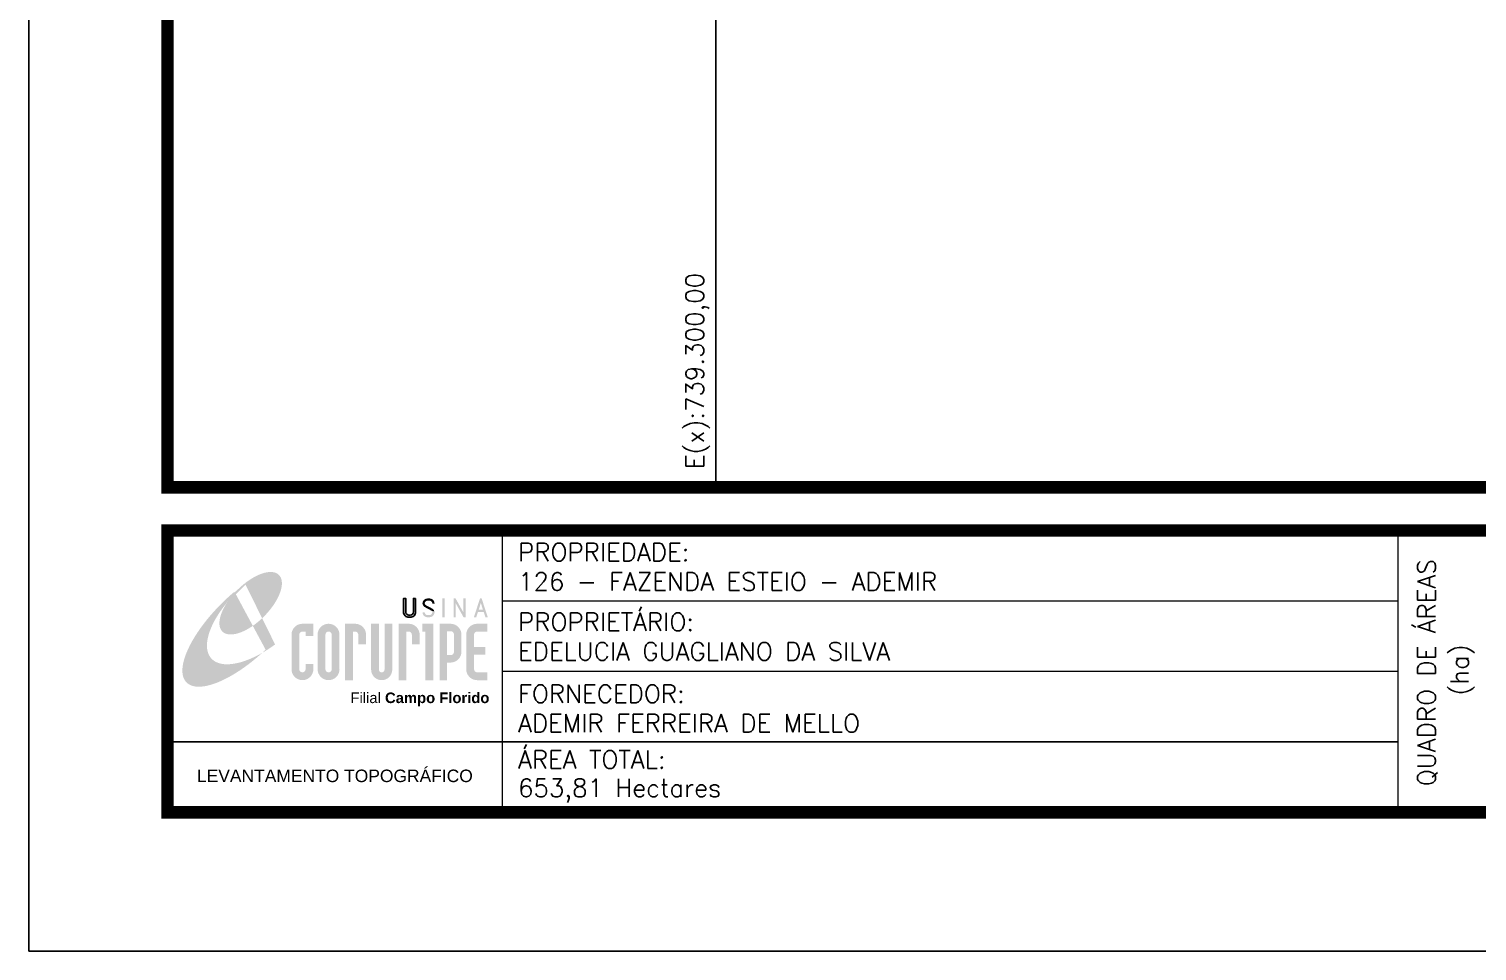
# Model space of a CAD drawing. Header units: inches. Extents: x 738061 to 743311, y 7815268 to 7822693.
# Drawn here: x 738061 to 740673, y 7815268 to 7816930 of the extents above; entities that cross this region are included whole.
import ezdxf
from ezdxf.enums import TextEntityAlignment as Align

# ---------------------------------------------------------------- set-up
doc = ezdxf.new("R2010")
doc.units = ezdxf.units.IN
doc.header["$MEASUREMENT"] = 0
doc.linetypes.add('LIN0', pattern=[0])
doc.layers.add('MALHA', color=8, linetype='Continuous')
doc.layers.add('MARGEM', color=5, linetype='Continuous')
doc.styles.add('ARIAL', font='arial.ttf')
doc.styles.add('Simplex', font='simplex.shx')
doc.styles.get("Standard").update_dxf_attribs({"font": 'arial.ttf'})

# ---------------------------------------------------------------- blocks, each defined once
blk = doc.blocks.new('A$C78F83FB3')
at = {"layer": 'MARGEM'}
h = blk.add_hatch(color=20, dxfattribs=at)
edge = h.paths.add_edge_path()
edge.add_ellipse((19.49, 23.77), major_axis=(-6.68, -6.67), ratio=0.469426, start_angle=292.7328, end_angle=601.2579)
edge.add_ellipse((22.83, 22.05), major_axis=(12.64, 11.29), ratio=0.457614, start_angle=79.9069, end_angle=107.9139)
edge = h.paths.add_edge_path()
edge.add_ellipse((18.28, 18.7), major_axis=(13.95, 13.59), ratio=0.386848, start_angle=63.9612, end_angle=264.5993)
edge.add_ellipse((22.83, 22.05), major_axis=(12.64, 11.29), ratio=0.457614, start_angle=107.9139, end_angle=245.1182, ccw=False)
edge.add_ellipse((19.49, 23.77), major_axis=(-6.68, -6.67), ratio=0.469426, start_angle=241.2579, end_angle=292.7328, ccw=False)
for color, points in [(20, [(15.46, 26.12), (14.17, 24.81), (14.06, 24.24), (14.39, 23.97), (14.67, 24.54), (19.47, 29.32), (18.48, 28.66), (17.31, 27.78)]), (7, [(58.42, 24.9), (57.9, 24.9), (57.9, 21.73, -0.414214), (57.15, 20.98), (56.84, 20.98, -0.414214), (56.09, 21.73), (56.09, 24.9), (55.57, 24.9), (55.57, 21.73, 0.414214), (56.84, 20.46), (57.15, 20.46, 0.414214), (58.42, 21.73)]), (7, [(61.7, 24.9), (61.23, 24.9, 0.396318), (60.04, 23.78), (60.04, 23.72, 0.151912), (60.39, 22.97), (60.46, 22.92), (62.18, 22), (62.85, 21.83, 0.12407), (62.51, 22.42), (60.75, 23.36, -0.13192), (60.56, 23.77, -0.385578), (61.23, 24.37), (61.7, 24.37, -0.414214), (62.37, 23.7), (62.89, 23.7, 0.414214)]), (7, [(62.37, 23.7), (62.89, 23.7, 0.414214), (61.7, 24.9), (61.23, 24.9, 0.396318), (60.04, 23.78), (60.04, 23.72, 0.151912), (60.39, 22.97), (60.46, 22.92), (62.18, 22), (62.18, 22, -0.131921), (62.37, 21.59, -0.385578), (61.7, 20.98), (61.23, 20.98, -0.414214), (60.56, 21.65), (60.04, 21.65, 0.414214), (61.23, 20.46), (61.7, 20.46, 0.402546), (62.89, 21.61, 0.165292), (62.51, 22.42), (60.75, 23.36, -0.13192), (60.56, 23.77, -0.385578), (61.23, 24.37), (61.7, 24.37, -0.414214)]), (7, [(30.97, 12.46), (29.13, 12.46), (29.13, 8.21, 1), (34.29, 8.21), (34.29, 9.41), (32.45, 9.41), (32.45, 8.21, -1), (30.97, 8.21)])]:
    blk.add_hatch(color=color, dxfattribs=at).paths.add_polyline_path(points)
h = blk.add_hatch(color=7, dxfattribs=at)
h.paths.add_polyline_path([(65.24, 24.9), (64.72, 24.9), (64.72, 20.46), (65.24, 20.46)])
h.paths.add_polyline_path([(67.38, 20.46), (67.9, 20.46), (67.9, 23.74), (69.74, 20.46), (70.23, 20.46), (70.23, 24.9), (69.71, 24.9), (69.71, 21.58), (67.85, 24.9), (67.38, 24.9)])
h.paths.add_polyline_path([(72.17, 20.46), (72.72, 20.46), (73.14, 21.73), (74.49, 21.73), (74.9, 20.46), (75.45, 20.46), (74, 24.9), (73.62, 24.9)])
h.paths.add_polyline_path([(73.81, 23.8), (74.32, 22.25), (73.31, 22.25)], flags=16)
h = blk.add_hatch(color=7, dxfattribs=at)
h.paths.add_polyline_path([(31.71, 18.93, 0.414214), (29.13, 16.35), (29.13, 12.46), (30.97, 12.46), (30.97, 16.35, -0.414214), (31.71, 17.09), (32.45, 17.09), (32.45, 16.02), (34.29, 16.02), (34.29, 18.93)])
h.paths.add_polyline_path([(44.15, 17.09, -0.414214), (44.89, 16.35), (44.89, 14.1), (46.72, 14.1), (46.72, 16.17, 0.433937), (44.15, 18.93), (41.77, 18.93), (41.77, 12.46), (43.61, 12.46), (43.61, 17.09)])
h.paths.add_polyline_path([(43.61, 12.46), (41.77, 12.46), (41.77, 5.62), (43.61, 5.62)])
h.paths.add_polyline_path([(47.92, 12.46), (49.75, 12.46), (49.75, 18.93), (47.92, 18.93)])
h.paths.add_polyline_path([(52.91, 18.93), (51.08, 18.93), (51.08, 12.46), (52.91, 12.46)])
h.paths.add_polyline_path([(51.08, 8.12, -1), (49.75, 8.12), (49.75, 12.46), (47.92, 12.46), (47.92, 8.12, 1), (52.91, 8.12), (52.91, 12.46), (51.08, 12.46)])
h.paths.add_polyline_path([(54.41, 12.46), (56.25, 12.46), (56.25, 17.09), (56.79, 17.09, -0.414214), (57.53, 16.35), (57.53, 14.1), (59.36, 14.1), (59.36, 16.17, 0.433937), (56.79, 18.93), (54.41, 18.93)])
h.paths.add_polyline_path([(56.25, 12.46), (54.41, 12.46), (54.41, 5.62), (56.25, 5.62)])
h.paths.add_polyline_path([(60.73, 12.46), (62.58, 12.46), (62.58, 18.93), (60.02, 18.93), (60.02, 17.08), (60.73, 17.08)])
h.paths.add_polyline_path([(62.58, 12.46), (60.73, 12.46), (60.73, 5.62), (62.58, 5.62)])
h.paths.add_polyline_path([(64.06, 12.46), (65.82, 12.46), (65.82, 17.17), (66.66, 17.17, -0.450417), (67.48, 16.25), (67.48, 12.46), (69.24, 12.46, 0.002307), (69.24, 12.48, 0.005282), (69.23, 12.54, -0.000938), (69.23, 12.53), (69.23, 16.17, 0.433937), (66.66, 18.93), (64.06, 18.93)])
h.paths.add_polyline_path([(64.06, 5.62), (65.82, 5.62), (65.82, 9.77), (66.66, 9.77, 0.426056), (69.24, 12.46), (67.48, 12.46), (67.48, 12.45, -0.450417), (66.66, 11.53), (65.82, 11.53), (65.82, 12.46), (64.06, 12.46)])
h.paths.add_polyline_path([(70.37, 12.46), (74.87, 12.46), (74.87, 13.44), (72.21, 13.44), (72.21, 16.35, -0.414214), (72.95, 17.09), (75.38, 17.09), (75.38, 18.93), (72.95, 18.93, 0.414214), (70.37, 16.35)])
h.paths.add_polyline_path([(72.21, 11.62), (74.87, 11.62), (74.87, 12.46), (70.37, 12.46), (70.37, 8.21, 0.414214), (72.95, 5.62), (75.38, 5.62), (75.38, 7.47), (72.95, 7.47, -0.414214), (72.21, 8.21)])
h = blk.add_hatch(color=7, dxfattribs=at)
h.paths.add_polyline_path([(35.29, 16.35), (35.29, 8.21, 1), (40.46, 8.21, 0.016978), (40.45, 8.38), (40.45, 16.17, 0.433937), (37.88, 18.93), (37.87, 18.93, 0.41391)])
h.paths.add_polyline_path([(38.62, 16.35), (38.62, 8.21, -1), (37.13, 8.21), (37.13, 16.35, -1)], flags=16)
at = {"layer": 'MARGEM', "color": 7}
blk.add_lwpolyline([(58.42, 24.9), (57.9, 24.9), (57.9, 21.73, -0.414214), (57.15, 20.98), (56.84, 20.98, -0.414214), (56.09, 21.73), (56.09, 24.9), (55.57, 24.9), (55.57, 21.73, 0.414214), (56.84, 20.46), (57.15, 20.46, 0.414214), (58.42, 21.73), (58.42, 24.9)], format="xyb", close=True, dxfattribs=at)
at = {"layer": 'MARGEM', "color": 252, "insert": (43.05, 2.72), "char_height": 2.5, "width": 33.0271, "attachment_point": 1, "style": 'ARIAL'}
blk.add_mtext('Filial {\\fArial|b1|i0|c0|p34;Campo Florido}', dxfattribs=at)

msp = doc.modelspace()

# ---------------------------------------------------------------- linework, layer by layer
at = {"layer": 'MALHA'}
msp.add_lwpolyline([(739300, 7816103.9), (739300, 7817818.9)], dxfattribs=at)
at = {"layer": 'MARGEM', "color": 174, "linetype": 'LIN0'}
msp.add_line((738060.7, 7815267.9), (738060.7, 7822692.9), dxfattribs=at)
at = {"layer": 'MARGEM', "color": 174, "linetype": 'LIN0', "flags": 128}
msp.add_lwpolyline([(743310.7, 7815267.9), (743310.7, 7822692.9), (738060.7, 7822692.9), (738060.7, 7815267.9)], close=True, dxfattribs=at)
at = {"layer": 'MARGEM', "color": 174, "linetype": 'LIN0', "const_width": 22.7, "flags": 128}
for points in [[(743060.7, 7816103.9), (743060.7, 7822442.9), (738310.7, 7822442.9), (738310.7, 7816103.9)], [(738310.7, 7816026.1), (743060.7, 7816026.1), (743060.7, 7815517.9), (738310.7, 7815517.9)]]:
    msp.add_lwpolyline(points, close=True, dxfattribs=at)
at = {"layer": 'MARGEM', "color": 174, "linetype": 'LIN0', "flags": 128}
for points, const_width in [([(738914.7, 7816026.1), (738914.7, 7815517.9)], 2.52), ([(738914.7, 7816026.1), (738914.7, 7815522.5)], 2.5), ([(740531, 7816026.1), (740531, 7815524.1)], 2.52), ([(738914.7, 7815899.1), (740531, 7815899.1)], 2.52), ([(738914.7, 7815772), (740531, 7815772)], 2.52), ([(738310.7, 7815645), (740531, 7815645)], 2.52)]:
    msp.add_lwpolyline(points, dxfattribs=dict(at, const_width=const_width))

# ---------------------------------------------------------------- block references
at = {"layer": 'MARGEM', "linetype": 'ByBlock', "xscale": 7.645013574234519, "yscale": 7.645013574234519, "zscale": 7.645013574234519}
msp.add_blockref('A$C78F83FB3', (738311.7, 7815713.2), dxfattribs=at)

# ---------------------------------------------------------------- texts
at = {"layer": 'MALHA', "style": 'Simplex'}
msp.add_text('E(x):739.300,00', height=32.5, rotation=90, dxfattribs=at).set_placement((739287.9, 7816136.7), align=Align.BOTTOM_LEFT)
at = {"layer": 'MARGEM', "color": 7, "linetype": 'Continuous', "lineweight": 9, "style": 'Simplex'}
for s, p in [('PROPRIEDADE:', (738943.2, 7816003.3)), ('PROPRIETÁRIO:', (738943.2, 7815877.4)), ('FORNECEDOR:', (738943.2, 7815747.8)), ('ÁREA TOTAL:', (738943.2, 7815629.4))]:
    msp.add_text(s, height=32.5, dxfattribs=at).set_placement(p, align=Align.TOP_LEFT)
at = {"layer": 'MARGEM', "color": 7, "linetype": 'Continuous', "style": 'Simplex'}
for s, p in [('126 - FAZENDA ESTEIO - ADEMIR', (738943.2, 7815950.3)), ('EDELUCIA GUAGLIANO DA SILVA', (738943.2, 7815824.4)), ('ADEMIR FERREIRA DE MELLO', (738943.2, 7815694.8)), ('653,81 Hectares', (738943.2, 7815578.2))]:
    msp.add_text(s, height=32.5, dxfattribs=at).set_placement(p, align=Align.TOP_LEFT)
for s, p in [('QUADRO DE ÁREAS', (740582.4, 7815769.6)), ('(ha)', (740641.8, 7815774.6))]:
    msp.add_text(s, height=32.5, rotation=90, dxfattribs=at).set_placement(p, align=Align.MIDDLE_CENTER)
at = {"layer": 'MARGEM', "color": 7, "linetype": 'ByBlock'}
msp.add_text('LEVANTAMENTO TOPOGRÁFICO', height=22.5, dxfattribs=at).set_placement((738612.7, 7815583.7), align=Align.MIDDLE_CENTER)

doc.saveas('drawing.dxf')
